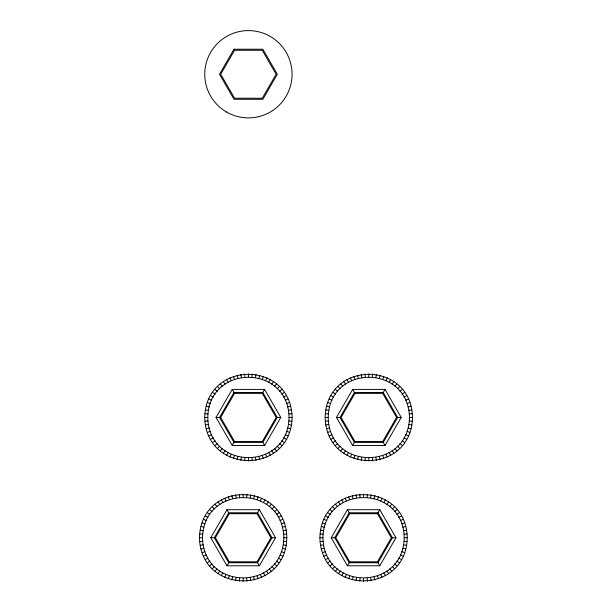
<?xml version="1.0" encoding="UTF-8"?>
<svg xmlns="http://www.w3.org/2000/svg" width="612" height="612" viewBox="0 0 612 612"><rect width="100%" height="100%" fill="white"/><g stroke="black" fill="none" stroke-linecap="round" stroke-linejoin="round"><path stroke-width="0.92" d="M199.512 537.749C200.461 480.298 285.873 480.298 286.814 537.749C285.873 595.193 200.461 595.193 199.512 537.749L202.526 537.749C203.406 484.268 282.92 484.268 283.8 537.749C282.92 591.23 203.406 591.23 202.526 537.749M204.768 417.445C205.708 359.994 291.121 359.994 292.069 417.445C291.121 474.889 205.708 474.889 204.768 417.445L207.782 417.445C208.661 363.964 288.175 363.964 289.055 417.445C288.175 470.926 208.661 470.926 207.782 417.445M319.931 537.749C320.879 480.298 406.292 480.298 407.232 537.749C406.292 595.193 320.879 595.193 319.931 537.749L322.945 537.749C323.825 484.268 403.339 484.268 404.218 537.749C403.339 591.23 323.825 591.23 322.945 537.749M325.186 417.445C326.127 359.994 411.539 359.994 412.488 417.445C411.539 474.889 326.127 474.889 325.186 417.445L328.2 417.445C329.08 363.964 408.594 363.964 409.474 417.445C408.594 470.926 329.08 470.926 328.2 417.445M244.609 460.928L244.877 457.929M251.96 376.961L252.22 373.963M239.361 581.232L239.621 578.233M246.705 497.265L246.973 494.267M365.027 460.928L365.295 457.929M372.379 376.961L372.639 373.963M359.78 581.232L360.04 578.233M367.123 497.265L367.391 494.267M240.837 460.431L241.358 457.462M255.472 377.42L256 374.452M235.582 580.734L236.11 577.766M250.224 497.724L250.744 494.756M361.256 460.431L361.776 457.462M375.89 377.42L376.418 374.452M356 580.734L356.528 577.766M370.642 497.724L371.163 494.756M237.119 459.612L237.9 456.697M258.937 378.193L259.718 375.278M231.864 579.916L232.644 577.001M253.682 498.497L254.462 495.582M357.538 459.612L358.318 456.697M379.356 378.193L380.136 375.278M352.283 579.916L353.063 577.001M374.1 498.497L374.881 495.582M233.486 458.464L234.518 455.634M262.318 379.256L263.344 376.426M228.238 578.768L229.263 575.938M257.063 499.56L258.096 496.73M353.904 458.464L354.937 455.634M382.737 379.256L383.762 376.426M348.656 578.768L349.682 575.938M377.482 499.56L378.514 496.73M229.967 457.003L231.244 454.272M265.593 380.61L266.863 377.879M224.719 577.307L225.989 574.576M260.337 500.914L261.615 498.183M350.385 457.003L351.663 454.272M386.011 380.61L387.281 377.879M345.137 577.307L346.407 574.576M380.756 500.914L382.033 498.183M216.036 417.445L232.231 389.408L264.606 389.408L280.793 417.445L264.606 445.482L232.231 445.482L216.036 417.445L219.586 417.445L233.998 442.415L262.831 442.415L277.251 417.445L262.831 392.476L233.998 392.476L219.586 417.445M226.593 455.252L228.1 452.635M232.231 445.482L233.998 442.415M262.831 392.476L264.606 389.408M268.737 382.248L270.244 379.639M210.788 537.749L226.975 509.712L259.35 509.712L275.545 537.749L259.35 565.786L226.975 565.786L210.788 537.749L214.33 537.749L228.75 562.719L257.583 562.719L271.996 537.749L257.583 512.779L228.75 512.779L214.33 537.749M221.337 575.555L222.845 572.939M226.975 565.786L228.75 562.719M257.583 512.779L259.35 509.712M263.481 502.551L264.988 499.943M336.455 417.445L352.65 389.408L385.024 389.408L401.212 417.445L385.024 445.482L352.65 445.482L336.455 417.445L340.004 417.445L354.417 442.415L383.25 442.415L397.67 417.445L383.25 392.476L354.417 392.476L340.004 417.445M347.012 455.252L348.519 452.635M352.65 445.482L354.417 442.415M383.25 392.476L385.024 389.408M389.156 382.248L390.663 379.639M331.207 537.749L347.394 509.712L379.769 509.712L395.964 537.749L379.769 565.786L347.394 565.786L331.207 537.749L334.749 537.749L349.169 562.719L378.002 562.719L392.414 537.749L378.002 512.779L349.169 512.779L334.749 537.749M341.756 575.555L343.263 572.939M347.394 565.786L349.169 562.719M378.002 512.779L379.769 509.712M383.9 502.551L385.407 499.943M223.38 453.201L225.109 450.73M271.728 384.152L273.457 381.689M218.124 573.505L219.853 571.034M266.472 504.456L268.201 501.993M343.799 453.201L345.528 450.73M392.147 384.152L393.876 381.689M338.543 573.505L340.272 571.034M386.891 504.456L388.62 501.993M220.358 450.883L222.294 448.573M274.536 386.317L276.479 384.007M215.103 571.187L217.046 568.877M269.288 506.621L271.223 504.311M340.777 450.883L342.712 448.573M394.954 386.317L396.897 384.007M335.521 571.187L337.464 568.877M389.706 506.621L391.642 504.311M217.551 448.313L219.685 446.179M277.152 388.712L279.286 386.577M212.295 568.617L214.43 566.482M271.904 509.016L274.031 506.881M337.969 448.313L340.096 446.179M397.571 388.712L399.705 386.577M332.714 568.617L334.848 566.482M392.315 509.016L394.449 506.881M214.98 445.505L217.283 443.57M279.546 391.32L281.857 389.385M335.399 445.505L337.702 443.57M399.965 391.32L402.275 389.385M209.725 565.809L212.035 563.874M274.298 511.624L276.601 509.689M330.143 565.809L332.454 563.874M394.717 511.624L397.02 509.689M212.662 442.484L215.126 440.755M281.704 394.136L284.175 392.407M333.081 442.484L335.544 440.755M402.122 394.136L404.593 392.407M207.407 562.788L209.878 561.059M276.456 514.44L278.919 512.711M327.825 562.788L330.296 561.059M396.874 514.44L399.338 512.711M210.612 439.271L213.221 437.764M283.608 397.127L286.217 395.62M331.031 439.271L333.639 437.764M404.027 397.127L406.636 395.62M205.364 559.575L207.973 558.067M278.361 517.431L280.969 515.924M325.783 559.575L328.392 558.067M398.779 517.431L401.388 515.924M208.853 435.889L211.584 434.619M285.246 400.271L287.977 398.993M329.271 435.889L332.002 434.619M405.664 400.271L408.395 398.993M203.605 556.193L206.336 554.923M279.998 520.575L282.729 519.297M324.023 556.193L326.754 554.923M400.416 520.575L403.147 519.297M207.399 432.378L210.23 431.345M286.607 403.545L289.438 402.512M327.818 432.378L330.648 431.345M407.026 403.545L409.856 402.512M202.144 552.674L204.974 551.649M281.352 523.849L284.182 522.816M322.562 552.674L325.393 551.649M401.77 523.849L404.601 522.816M206.252 428.744L209.166 427.964M287.671 406.926L290.578 406.146M326.67 428.744L329.585 427.964M408.089 406.926L410.996 406.146M201.004 549.048L203.911 548.268M282.415 527.23L285.33 526.45M321.422 549.048L324.329 548.268M402.834 527.23L405.748 526.45M205.425 425.026L208.394 424.498M288.436 410.384L291.404 409.864M325.844 425.026L328.812 424.498M408.854 410.384L411.822 409.864M200.178 545.33L203.146 544.802M283.188 530.688L286.156 530.168M320.596 545.33L323.564 544.802M403.606 530.688L406.575 530.168M204.928 421.247L207.935 420.987M288.902 413.903L291.901 413.643M325.347 421.247L328.353 420.987M409.321 413.903L412.32 413.643M199.68 541.551L202.679 541.291M283.647 534.207L286.653 533.947M320.099 541.551L323.098 541.291M404.065 534.207L407.072 533.947M277.251 417.445L280.793 417.445M289.055 417.445L292.069 417.445M397.67 417.445L401.212 417.445M409.474 417.445L412.488 417.445M271.996 537.749L275.545 537.749M283.8 537.749L286.814 537.749M392.414 537.749L395.964 537.749M404.218 537.749L407.232 537.749M325.347 413.643L328.353 413.903M409.321 420.987L412.32 421.247M204.928 413.643L207.935 413.903M288.902 420.987L291.901 421.247M320.099 533.947L323.098 534.207M404.065 541.291L407.072 541.551M199.68 533.947L202.679 534.207M283.647 541.291L286.653 541.551M325.844 409.864L328.812 410.384M408.854 424.498L411.822 425.026M205.425 409.864L208.394 410.384M288.436 424.498L291.404 425.026M320.596 530.168L323.564 530.688M403.606 544.802L406.575 545.33M200.178 530.168L203.146 530.688M283.188 544.802L286.156 545.33M326.67 406.146L329.585 406.926M408.089 427.964L410.996 428.744M206.252 406.146L209.166 406.926M287.671 427.964L290.578 428.744M321.422 526.45L324.329 527.23M402.834 548.268L405.748 549.048M201.004 526.45L203.911 527.23M282.415 548.268L285.33 549.048M327.818 402.512L330.648 403.545M407.026 431.345L409.856 432.378M207.399 402.512L210.23 403.545M286.607 431.345L289.438 432.378M322.562 522.816L325.393 523.849M401.77 551.649L404.601 552.674M202.144 522.816L204.974 523.849M281.352 551.649L284.182 552.674M329.271 398.993L332.002 400.271M405.664 434.619L408.395 435.889M208.853 398.993L211.584 400.271M285.246 434.619L287.977 435.889M324.023 519.297L326.754 520.575M400.416 554.923L403.147 556.193M203.605 519.297L206.336 520.575M279.998 554.923L282.729 556.193M331.031 395.62L333.639 397.127M404.027 437.764L406.636 439.271M210.612 395.62L213.221 397.127M283.608 437.764L286.217 439.271M325.783 515.924L328.392 517.431M398.779 558.067L401.388 559.575M205.364 515.924L207.973 517.431M278.361 558.067L280.969 559.575M333.081 392.407L335.544 394.136M402.122 440.755L404.593 442.484M212.662 392.407L215.126 394.136M281.704 440.755L284.175 442.484M327.825 512.711L330.296 514.44M396.874 561.059L399.338 562.788M207.407 512.711L209.878 514.44M276.456 561.059L278.919 562.788M335.399 389.385L337.702 391.32M399.965 443.57L402.275 445.505M214.98 389.385L217.283 391.32M279.546 443.57L281.857 445.505M330.143 509.689L332.454 511.624M394.717 563.874L397.02 565.809M209.725 509.689L212.035 511.624M274.298 563.874L276.601 565.809M337.969 386.577L340.096 388.712M397.571 446.179L399.705 448.313M217.551 386.577L219.685 388.712M277.152 446.179L279.286 448.313M332.714 506.881L334.848 509.016M392.315 566.482L394.449 568.617M212.295 506.881L214.43 509.016M271.904 566.482L274.031 568.617M340.777 384.007L342.712 386.317M394.954 448.573L396.897 450.883M335.521 504.311L337.464 506.621M389.706 568.877L391.642 571.187M220.358 384.007L222.294 386.317M274.536 448.573L276.479 450.883M215.103 504.311L217.046 506.621M269.288 568.877L271.223 571.187M343.799 381.689L345.528 384.152M392.147 450.73L393.876 453.201M338.543 501.993L340.272 504.456M386.891 571.034L388.62 573.505M223.38 381.689L225.109 384.152M271.728 450.73L273.457 453.201M218.124 501.993L219.853 504.456M266.472 571.034L268.201 573.505M347.012 379.639L348.519 382.248M352.65 389.408L354.417 392.476M383.25 442.415L385.024 445.482M389.156 452.635L390.663 455.252M341.756 499.943L343.263 502.551M347.394 509.712L349.169 512.779M378.002 562.719L379.769 565.786M383.9 572.939L385.407 575.555M226.593 379.639L228.1 382.248M232.231 389.408L233.998 392.476M262.831 442.415L264.606 445.482M268.737 452.635L270.244 455.252M221.337 499.943L222.845 502.551M226.975 509.712L228.75 512.779M257.583 562.719L259.35 565.786M263.481 572.939L264.988 575.555M350.385 377.879L351.663 380.61M386.011 454.272L387.281 457.003M345.137 498.183L346.407 500.914M380.756 574.576L382.033 577.307M229.967 377.879L231.244 380.61M265.593 454.272L266.863 457.003M224.719 498.183L225.989 500.914M260.337 574.576L261.615 577.307M353.904 376.426L354.937 379.256M382.737 455.634L383.762 458.464M348.656 496.73L349.682 499.56M377.482 575.938L378.514 578.768M233.486 376.426L234.518 379.256M262.318 455.634L263.344 458.464M228.238 496.73L229.263 499.56M257.063 575.938L258.096 578.768M357.538 375.278L358.318 378.193M379.356 456.697L380.136 459.612M352.283 495.582L353.063 498.497M374.1 577.001L374.881 579.916M237.119 375.278L237.9 378.193M258.937 456.697L259.718 459.612M231.864 495.582L232.644 498.497M253.682 577.001L254.462 579.916M361.256 374.452L361.776 377.42M375.89 457.462L376.418 460.431M356 494.756L356.528 497.724M370.642 577.766L371.163 580.734M240.837 374.452L241.358 377.42M255.472 457.462L256 460.431M235.582 494.756L236.11 497.724M250.224 577.766L250.744 580.734M365.027 373.963L365.295 376.961M372.379 457.929L372.639 460.928M359.78 494.267L360.04 497.265M367.123 578.233L367.391 581.232M244.609 373.963L244.877 376.961M251.96 457.929L252.22 460.928M239.361 494.267L239.621 497.265M246.705 578.233L246.973 581.232M368.837 373.794L368.837 376.808M368.837 458.082L368.837 461.096M363.582 494.098L363.582 497.112M363.582 578.386L363.582 581.4M248.418 373.794L248.418 376.808M248.418 458.082L248.418 461.096M243.163 494.098L243.163 497.112M243.163 578.386L243.163 581.4M233.968 49.22L219.517 74.251L233.968 99.282L262.869 99.282L277.32 74.251L262.869 49.22L233.968 49.22M234.572 50.268L220.718 74.251L234.572 98.234L262.265 98.234L276.111 74.251L262.265 50.268L234.572 50.268M234.534 393.401L220.657 417.445L234.534 441.489L262.296 441.489L276.18 417.445L262.296 393.401L234.534 393.401M229.286 513.705L215.401 537.749L229.286 561.793L257.048 561.793L270.925 537.749L257.048 513.705L229.286 513.705M354.952 393.401L341.075 417.445L354.952 441.489L382.714 441.489L396.599 417.445L382.714 393.401L354.952 393.401M349.704 513.705L335.82 537.749L349.704 561.793L377.466 561.793L391.343 537.749L377.466 513.705L349.704 513.705M226.593 112.057A43.651 43.651 0 0 0 292.069 74.251A43.651 43.651 0 0 0 226.593 36.445A43.651 43.651 0 0 0 226.593 112.057"/></g></svg>
